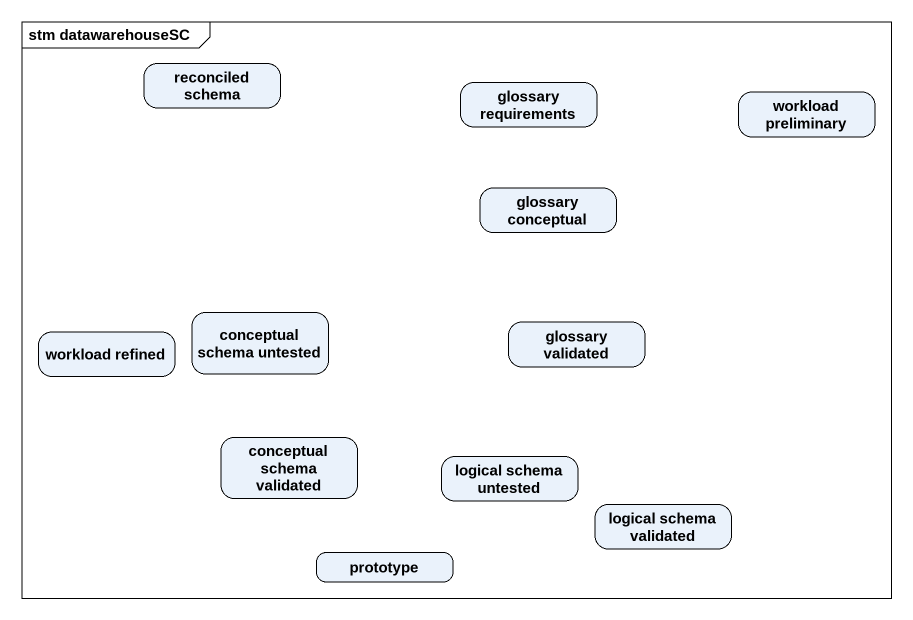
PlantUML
@startuml
mainframe stm datawarehouseSC
hide empty description
state "reconciled schema" as reconciled_schema
state "glossary requirements" as glossary_requirements
state "workload preliminary" as workload_preliminary
state "glossary conceptual" as glossary_conceptual
state "conceptual schema untested" as conceptual_schema_untested
state "glossary validated" as glossary_validated
state "workload refined" as workload_refined
state "conceptual schema validated" as conceptual_schema_validated
state "logical schema untested" as logical_schema_untested
state "logical schema validated" as logical_schema_validated
state prototype
@enduml
